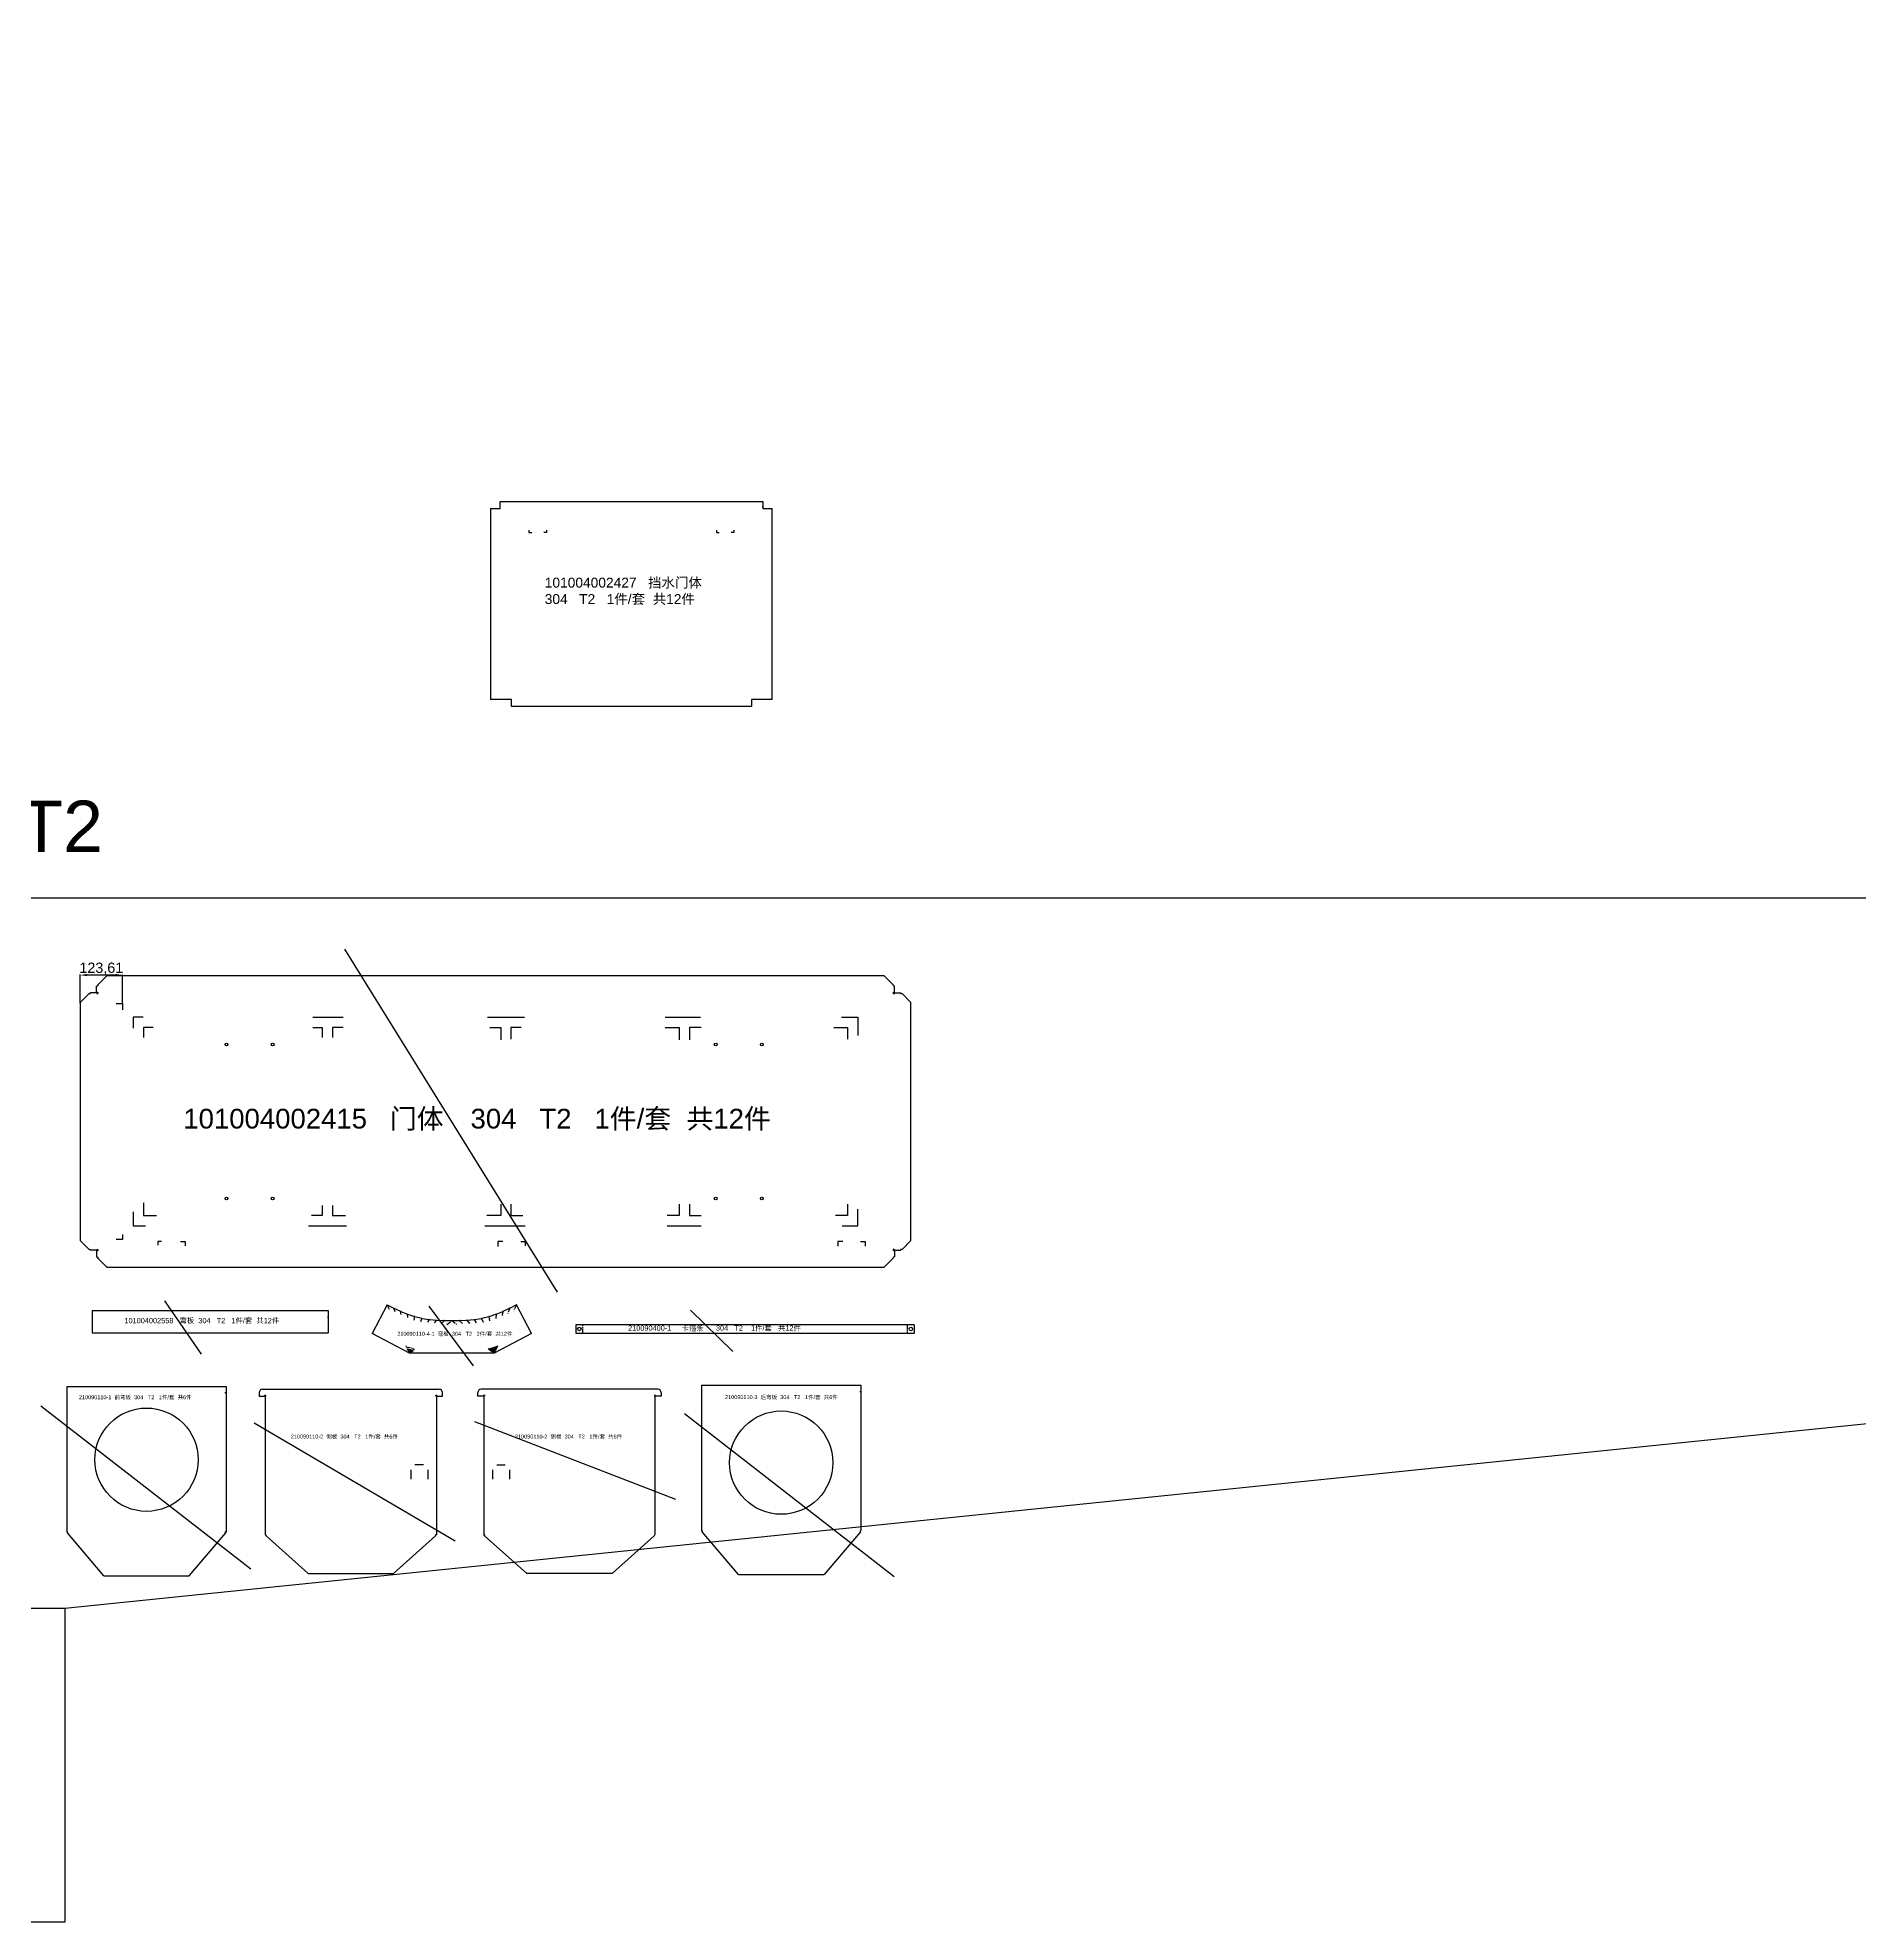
# Model space of a CAD drawing. Extents: x -89772 to 15958, y -15806 to 15762.
# Drawn here: x -71528 to -66203, y 9466 to 14974 of the extents above; entities that cross this region are included whole.
import ezdxf

# ---------------------------------------------------------------- set-up
doc = ezdxf.new("R2010")
doc.units = 0
doc.linetypes.add('CENTERX2', pattern=[20.32, 12.7, -2.54, 2.54, -2.54])
doc.layers.get('0').update_dxf_attribs({"linetype": 'CONTINUOUS'})
doc.layers.get('DEFPOINTS').update_dxf_attribs({"linetype": 'CONTINUOUS'})
doc.styles.get("Standard").update_dxf_attribs({"font": 'arial.ttf'})
doc.dimstyles.new('ISO-25', dxfattribs={"dimtxt": 30, "dimasz": 20, "dimexe": 1.25, "dimexo": 0.625, "dimtad": 1, "dimtxsty": 'STANDARD', "dimcen": 2.5, "dimazin": 3, "dimtfac": 1, "dimtmove": 0, "dimatfit": 3})

# ---------------------------------------------------------------- blocks, each defined once
blk = doc.blocks.new('101004002415___门体')
at = {"color": 7, "linetype": 'CONTINUOUS'}
for p, q in [((-68842.2, 12232.2), (-68868.2, 12206.2)), ((-66569.4, 12232.2), (-68842.2, 12232.2)), ((-66543.4, 12206.2), (-66569.4, 12232.2)), ((-68919.9, 12154.5), (-68893.9, 12180.5)), ((-68893.9, 12180.5), (-68889.6, 12182.5)), ((-68872.6, 12182.5), (-68889.6, 12182.5)), ((-68872.6, 12182.5), (-68868.3, 12180.6)), ((-68872.2, 12184.9), (-68872.2, 12201.9)), ((-68872.2, 12201.9), (-68870.2, 12201.9)), ((-68872.2, 12184.9), (-68870.2, 12184.9)), ((-68870.2, 12201.9), (-68868.2, 12206.2)), ((-68868.3, 12180.6), (-68870.2, 12184.9)), ((-66543.4, 12206.2), (-66541.4, 12201.9)), ((-66541.4, 12184.9), (-66543.3, 12180.6)), ((-66543.3, 12180.6), (-66539, 12182.5)), ((-66539.4, 12201.9), (-66541.4, 12201.9)), ((-66539.4, 12184.9), (-66541.4, 12184.9)), ((-66539.4, 12184.9), (-66539.4, 12201.9)), ((-66539, 12182.5), (-66522, 12182.5)), ((-66522, 12182.5), (-66517.7, 12180.5)), ((-66491.7, 12154.5), (-66517.7, 12180.5)), ((-68919.9, 12154.5), (-68919.9, 11458.7)), ((-66491.7, 11458.7), (-66491.7, 12154.5)), ((-68893.9, 11432.7), (-68919.9, 11458.7)), ((-66517.7, 11432.7), (-66491.7, 11458.7)), ((-68889.6, 11430.7), (-68893.9, 11432.7)), ((-68872.6, 11430.7), (-68889.6, 11430.7)), ((-68868.3, 11432.6), (-68872.6, 11430.7)), ((-68872.2, 11428.3), (-68872.2, 11411.3)), ((-68872.2, 11428.3), (-68870.2, 11428.3)), ((-68872.2, 11411.3), (-68870.2, 11411.3)), ((-68870.2, 11428.3), (-68868.3, 11432.6)), ((-68868.2, 11407), (-68870.2, 11411.3)), ((-68868.2, 11407), (-68842.2, 11381)), ((-66569.4, 11381), (-66543.4, 11407)), ((-66541.4, 11411.3), (-66543.4, 11407)), ((-66539, 11430.7), (-66543.3, 11432.6)), ((-66543.3, 11432.6), (-66541.4, 11428.3)), ((-66539.4, 11428.3), (-66541.4, 11428.3)), ((-66539.4, 11411.3), (-66541.4, 11411.3)), ((-66539.4, 11428.3), (-66539.4, 11411.3)), ((-66539, 11430.7), (-66522, 11430.7)), ((-66517.7, 11432.7), (-66522, 11430.7)), ((-68842.2, 11381), (-66569.4, 11381))]:
    blk.add_line(p, q, dxfattribs=at)
at = {"color": 6, "linetype": 'CENTERX2'}
for p, q in [((-68891.7, 12181.5), (-68891.7, 12178.8)), ((-68870.4, 12181.5), (-68870.4, 12178.8)), ((-68866.1, 12182.7), (-68869.3, 12182.7)), ((-68866.1, 12204), (-68869.2, 12204)), ((-66542.4, 12204), (-66544.4, 12204)), ((-66542.3, 12182.7), (-66544.4, 12182.7)), ((-66541.1, 12178.2), (-66541.1, 12181.5)), ((-66519.8, 12178.2), (-66519.8, 12181.5)), ((-68891.7, 11433.6), (-68891.7, 11431.7)), ((-68870.4, 11433.6), (-68870.4, 11431.6)), ((-68869.3, 11430.4), (-68866.7, 11430.4)), ((-68869.2, 11409.1), (-68866.7, 11409.1)), ((-66544.5, 11430.4), (-66542.3, 11430.4)), ((-66544.5, 11409.1), (-66542.4, 11409.1)), ((-66541.1, 11431.6), (-66541.1, 11434.4)), ((-66519.8, 11431.7), (-66519.8, 11434.4))]:
    blk.add_line(p, q, dxfattribs=at)
at = {"color": 6, "linetype": 'CONTINUOUS'}
for p, q in [((-68814.6, 12151.6), (-68796.3, 12151.6)), ((-68796.3, 12151.6), (-68796.3, 12133.2)), ((-68735.9, 12111.6), (-68764.8, 12111.6)), ((-68764.8, 12111.6), (-68764.8, 12079.7)), ((-68706.3, 12081.6), (-68734.8, 12081.6)), ((-68734.8, 12081.6), (-68734.8, 12051.9)), ((-68240.3, 12111.6), (-68151.3, 12111.6)), ((-68239.8, 12081.6), (-68212.8, 12081.6)), ((-68212.8, 12081.6), (-68212.8, 12051.9)), ((-68151.3, 12081.6), (-68182.8, 12081.6)), ((-68182.8, 12081.6), (-68182.8, 12051.9)), ((-67729.2, 12111.6), (-67621.5, 12111.6)), ((-67722.1, 12081.6), (-67690.8, 12081.6)), ((-67690.8, 12081.6), (-67690.8, 12045)), ((-67631.1, 12081.6), (-67660.8, 12081.6)), ((-67660.8, 12081.6), (-67660.8, 12047.3)), ((-67209.5, 12111.6), (-67106.3, 12111.6)), ((-67209.5, 12081.6), (-67168.8, 12081.6)), ((-67168.8, 12081.6), (-67168.8, 12045)), ((-67104.3, 12081.6), (-67138.8, 12081.6)), ((-67138.8, 12081.6), (-67138.8, 12045)), ((-66716.8, 12081.6), (-66676.8, 12081.6)), ((-66694.4, 12111.6), (-66646.8, 12111.6)), ((-66676.8, 12081.6), (-66676.8, 12047.3)), ((-66646.8, 12111.6), (-66646.8, 12058)), ((-68734.8, 11568.7), (-68734.8, 11531.6)), ((-68764.8, 11542.1), (-68764.8, 11501.6)), ((-68734.8, 11531.6), (-68697, 11531.6)), ((-68212.8, 11531.6), (-68243.7, 11531.6)), ((-68212.8, 11560.8), (-68212.8, 11531.6)), ((-68182.8, 11560.8), (-68182.8, 11531.6)), ((-68182.8, 11531.6), (-68143.9, 11531.6)), ((-67690.8, 11531.5), (-67731.2, 11531.5)), ((-67690.8, 11564.5), (-67690.8, 11531.5)), ((-67660.8, 11564.5), (-67660.8, 11531.6)), ((-67660.8, 11531.6), (-67625.7, 11531.6)), ((-67168.8, 11531.6), (-67204.1, 11531.6)), ((-67168.8, 11564.5), (-67168.8, 11531.6)), ((-67138.8, 11564.5), (-67138.8, 11531.6)), ((-67138.8, 11531.6), (-67104.3, 11531.6)), ((-66676.8, 11531.6), (-66711.9, 11531.6)), ((-66676.8, 11564.5), (-66676.8, 11531.6)), ((-66646.8, 11501.6), (-66646.8, 11550.7)), ((-68796.3, 11461.6), (-68814.6, 11461.6)), ((-68796.3, 11476), (-68796.3, 11461.6)), ((-68764.8, 11501.6), (-68729.4, 11501.6)), ((-68252.1, 11501.6), (-68141.5, 11501.6)), ((-67737.2, 11501.6), (-67619.1, 11501.6)), ((-67204.1, 11501.6), (-67104.3, 11501.6)), ((-66692.2, 11501.6), (-66646.8, 11501.6)), ((-68682.5, 11455.6), (-68693.3, 11455.6)), ((-68693.3, 11455.6), (-68693.3, 11444.7)), ((-68626.3, 11455.6), (-68613.3, 11455.6)), ((-68613.3, 11455.6), (-68613.3, 11443.1)), ((-67684.3, 11455.6), (-67699.3, 11455.6)), ((-67699.3, 11455.6), (-67699.3, 11440.8)), ((-67631.9, 11455.6), (-67619.3, 11455.6)), ((-67619.3, 11455.6), (-67619.3, 11443.1)), ((-66690.8, 11455.6), (-66705.3, 11455.6)), ((-66705.3, 11455.6), (-66705.3, 11441.7)), ((-66639.2, 11455.6), (-66625.3, 11455.6)), ((-66625.3, 11455.6), (-66625.3, 11441.7))]:
    blk.add_line(p, q, dxfattribs=at)
at = {"color": 7, "linetype": 'CONTINUOUS'}
for centre in [(-68492.3, 12031.6), (-68357.3, 12031.6), (-67062.3, 12031.6), (-66927.3, 12031.6), (-68492.3, 11581.6), (-68357.3, 11581.6), (-67062.3, 11581.6), (-66927.3, 11581.6)]:
    blk.add_circle(centre, 4, dxfattribs=at)
at = {"color": 3, "insert": (-68618.4, 11843.6), "char_height": 57.6, "width": 1742.307, "attachment_point": 1}
blk.add_mtext('101004002415   {\\fSimSun|b0|i0|c134|p2;门体  }304   T2   1{\\fSimSun|b0|i0|c134|p2;件}/{\\fSimSun|b0|i0|c134|p2;套}  {\\fSimSun|b0|i0|c134|p2;共}12{\\fSimSun|b0|i0|c134|p2;件}', dxfattribs=at)
blk = doc.blocks.new('101004002558___弯板')
at = {"color": 7, "linetype": 'CONTINUOUS'}
for p, q in [((-68885.3, 11253.9), (-68885.3, 11189)), ((-68885.3, 11253.9), (-68195.3, 11253.9)), ((-68195.3, 11253.9), (-68195.3, 11189)), ((-68885.3, 11189), (-68195.3, 11189))]:
    blk.add_line(p, q, dxfattribs=at)
at = {"color": 6, "linetype": 'CENTERX2'}
for p, q in [((-68885.3, 11234.5), (-68882.9, 11234.5)), ((-68197.1, 11234.5), (-68195.3, 11234.5))]:
    blk.add_line(p, q, dxfattribs=at)
at = {"color": 3, "insert": (-68790.5, 11232.3), "char_height": 15.36, "width": 464.631, "attachment_point": 1}
blk.add_mtext('101004002558   {\\fSimSun|b0|i0|c134|p2;弯板 }304   T2   1{\\fSimSun|b0|i0|c134|p2;件}/{\\fSimSun|b0|i0|c134|p2;套}  {\\fSimSun|b0|i0|c134|p2;共}12{\\fSimSun|b0|i0|c134|p2;件}', dxfattribs=at)
blk = doc.blocks.new('210090110-4-1_弯板')
at = {"color": 7, "linetype": 'CONTINUOUS'}
for p, q in [((-68022.6, 11270.9), (-68066.7, 11187)), ((-68022.2, 11271), (-68022.6, 11270.9)), ((-68022.2, 11271), (-68003.4, 11261.2)), ((-68002.6, 11261), (-68003.4, 11261.2)), ((-68002.6, 11261), (-67983.5, 11251.8)), ((-67982.9, 11251.6), (-67983.5, 11251.8)), ((-67982.9, 11251.6), (-67963.2, 11243.4)), ((-67962.7, 11243.3), (-67963.2, 11243.4)), ((-67962.7, 11243.3), (-67942.3, 11236.5)), ((-67941.9, 11236.4), (-67942.3, 11236.5)), ((-67941.9, 11236.4), (-67921.1, 11231.3)), ((-67746.2, 11231.3), (-67725.4, 11236.4)), ((-67724.9, 11236.5), (-67725.4, 11236.4)), ((-67724.9, 11236.5), (-67704.6, 11243.3)), ((-67704.1, 11243.4), (-67704.6, 11243.3)), ((-67704.1, 11243.4), (-67684.4, 11251.6)), ((-67683.8, 11251.8), (-67684.4, 11251.6)), ((-67683.8, 11251.8), (-67664.7, 11261)), ((-67663.9, 11261.2), (-67664.7, 11261)), ((-67663.9, 11261.2), (-67645.1, 11271)), ((-67644.7, 11270.9), (-67645.1, 11271)), ((-67600.6, 11187), (-67644.7, 11270.9)), ((-67957.3, 11129.5), (-68066.7, 11187)), ((-67920.7, 11231.2), (-67921.1, 11231.3)), ((-67920.7, 11231.2), (-67899.5, 11227.7)), ((-67899, 11227.6), (-67899.5, 11227.7)), ((-67899, 11227.6), (-67877.8, 11225.6)), ((-67877.1, 11225.5), (-67877.8, 11225.6)), ((-67877.1, 11225.5), (-67856, 11224.8)), ((-67855.1, 11224.6), (-67856, 11224.8)), ((-67855.1, 11224.6), (-67833.6, 11224.6)), ((-67833.6, 11224.6), (-67812.2, 11224.6)), ((-67811.3, 11224.8), (-67812.2, 11224.6)), ((-67811.3, 11224.8), (-67790.2, 11225.5)), ((-67789.5, 11225.6), (-67790.2, 11225.5)), ((-67789.5, 11225.6), (-67768.3, 11227.6)), ((-67767.8, 11227.7), (-67768.3, 11227.6)), ((-67767.8, 11227.7), (-67746.6, 11231.2)), ((-67746.2, 11231.3), (-67746.6, 11231.2)), ((-67600.6, 11187), (-67710, 11129.5)), ((-67710, 11129.5), (-67957.3, 11129.5))]:
    blk.add_line(p, q, dxfattribs=at)
at = {"color": 6, "linetype": 'CENTERX2'}
for p, q in [((-68016.1, 11257.2), (-68022.4, 11271)), ((-67999.1, 11249.9), (-68003, 11261.1)), ((-67981.2, 11242.1), (-67983.2, 11251.7)), ((-67962.5, 11234), (-67962.9, 11243.3)), ((-67943.6, 11225.9), (-67942.1, 11236.5)), ((-67725.1, 11236.5), (-67723.2, 11222.8)), ((-67704.3, 11243.3), (-67705, 11230.4)), ((-67684.1, 11251.7), (-67687, 11237.8)), ((-67664.3, 11261.1), (-67669.9, 11245)), ((-67644.9, 11271), (-67653.7, 11251.7)), ((-67924.2, 11222), (-67920.9, 11231.2)), ((-67903.9, 11219.8), (-67899.3, 11227.6)), ((-67884, 11217.7), (-67877.4, 11225.6)), ((-67865.2, 11215.6), (-67855.6, 11224.7)), ((-67847.7, 11213.7), (-67833.6, 11224.6)), ((-67833.7, 11224.6), (-67819.1, 11213.3)), ((-67811.7, 11224.7), (-67801.1, 11214.7)), ((-67789.8, 11225.6), (-67782.2, 11216.3)), ((-67768, 11227.6), (-67762.3, 11217.9)), ((-67746.4, 11231.2), (-67742.3, 11219.6)), ((-67957.7, 11129.7), (-67967.2, 11150.4)), ((-67957.6, 11129.6), (-67964.4, 11149.4)), ((-67957.4, 11129.5), (-67961.4, 11148.4)), ((-67957.3, 11129.5), (-67958.2, 11147.3)), ((-67957.3, 11129.5), (-67951.7, 11145.1)), ((-67957.2, 11129.5), (-67948.6, 11144)), ((-67957.1, 11129.5), (-67945.8, 11143.1)), ((-67956.9, 11129.5), (-67943.3, 11142.2)), ((-67956.7, 11129.5), (-67941.1, 11141.5)), ((-67727.6, 11142.6), (-67710.6, 11129.5)), ((-67725.2, 11143.4), (-67710.4, 11129.5)), ((-67722.4, 11144.2), (-67710.2, 11129.5)), ((-67719.3, 11145.1), (-67710.1, 11129.5)), ((-67716, 11146.1), (-67710, 11129.5)), ((-67709, 11148.1), (-67710, 11129.5)), ((-67705.7, 11149.1), (-67709.9, 11129.5)), ((-67702.7, 11150), (-67709.7, 11129.6)), ((-67699.9, 11150.8), (-67709.5, 11129.7))]:
    blk.add_line(p, q, dxfattribs=at)
at = {"linetype": 'CENTERX2'}
for p, q in [((-67957.3, 11129.5), (-67954.9, 11146.2)), ((-67712.5, 11147.1), (-67710, 11129.5))]:
    blk.add_line(p, q, dxfattribs=at)
at = {"color": 3, "insert": (-67993, 11191.8), "char_height": 11.52, "width": 344.054, "attachment_point": 1}
blk.add_mtext('210090110-4-1{\\fSimSun|b0|i0|c134|p2; 弯板 }304   T2   2{\\fSimSun|b0|i0|c134|p2;件}/{\\fSimSun|b0|i0|c134|p2;套}  {\\fSimSun|b0|i0|c134|p2;共}12{\\fSimSun|b0|i0|c134|p2;件}', dxfattribs=at)
blk = doc.blocks.new('210090400-1_____卡箍条')
at = {"color": 7, "linetype": 'CONTINUOUS'}
for p, q in [((-67470.7, 11212.7), (-67470.7, 11187.7)), ((-66481.9, 11212.7), (-67470.7, 11212.7)), ((-67470.7, 11187.7), (-66481.9, 11187.7)), ((-66481.9, 11212.7), (-66481.9, 11187.7))]:
    blk.add_line(p, q, dxfattribs=at)
at = {"color": 6, "linetype": 'CENTERX2'}
for p, q in [((-67450.4, 11187.7), (-67450.4, 11212.7)), ((-66502.2, 11212.7), (-66502.2, 11187.7))]:
    blk.add_line(p, q, dxfattribs=at)
at = {"color": 7, "linetype": 'CONTINUOUS'}
for centre in [(-67460.7, 11200.2), (-66491.9, 11200.2)]:
    blk.add_circle(centre, 5.25, dxfattribs=at)
at = {"color": 3, "insert": (-67318.4, 11210.5), "char_height": 15.36, "width": 523.867, "attachment_point": 1}
blk.add_mtext('210090400-1     {\\fSimSun|b0|i0|c134|p2;卡箍条   }304   T2    1{\\fSimSun|b0|i0|c134|p2;件}/{\\fSimSun|b0|i0|c134|p2;套}   {\\fSimSun|b0|i0|c134|p2;共}12{\\fSimSun|b0|i0|c134|p2;件}', dxfattribs=at)
blk = doc.blocks.new('210090110-1_前弯板')
at = {"color": 7, "linetype": 'CONTINUOUS'}
for p, q in [((-68958.9, 11032.4), (-68492.9, 11032.4)), ((-68958.9, 11032.4), (-68958.9, 10607.7)), ((-68492.9, 11032.4), (-68492.9, 10607.7)), ((-68958.9, 10607.7), (-68957.3, 10604.1)), ((-68850.9, 10479), (-68957.3, 10604.1)), ((-68600.9, 10479), (-68494.6, 10604.1)), ((-68494.6, 10604.1), (-68492.9, 10607.7)), ((-68850.9, 10479), (-68600.9, 10479))]:
    blk.add_line(p, q, dxfattribs=at)
at = {"color": 6, "linetype": 'CENTERX2'}
for p, q in [((-68958.9, 11014.3), (-68957.4, 11014.3)), ((-68496.6, 11014.3), (-68492.9, 11014.3)), ((-68956.3, 10605.9), (-68958.1, 10605.9)), ((-68493.7, 10605.9), (-68496.6, 10605.9))]:
    blk.add_line(p, q, dxfattribs=at)
at = {"color": 7, "linetype": 'CONTINUOUS'}
blk.add_circle((-68725.9, 10818.1), 151, dxfattribs=at)
at = {"color": 3, "insert": (-68923.5, 11006.4), "char_height": 11.52, "width": 378.543, "attachment_point": 1}
blk.add_mtext('210090110-1{\\fSimSun|b0|i0|c134|p2; 前弯板 }304   T2   1{\\fSimSun|b0|i0|c134|p2;件}/{\\fSimSun|b0|i0|c134|p2;套}  {\\fSimSun|b0|i0|c134|p2;共}6{\\fSimSun|b0|i0|c134|p2;件}', dxfattribs=at)
blk = doc.blocks.new('210090110-2_侧板')
at = {"color": 7, "linetype": 'CONTINUOUS'}
for p, q in [((-68386.7, 11024), (-67870.7, 11024)), ((-68396.7, 11014), (-68396.7, 11004)), ((-68396.7, 11004), (-68378.8, 11004)), ((-68378.8, 11008), (-68378.7, 11008)), ((-68378.8, 11004), (-68378.8, 11008)), ((-68378.7, 11008), (-68378.7, 10599.2)), ((-67878.7, 11008), (-67878.6, 11008)), ((-67878.7, 11008), (-67878.7, 10599.2)), ((-67878.6, 11008), (-67878.6, 11004)), ((-67878.6, 11004), (-67860.7, 11004)), ((-67860.7, 11004), (-67860.7, 11014)), ((-68378.7, 10599.2), (-68376.6, 10595.6)), ((-68253.7, 10485.1), (-68376.6, 10595.6)), ((-67880.9, 10595.6), (-68003.7, 10485.1)), ((-67880.9, 10595.6), (-67878.7, 10599.2)), ((-68253.7, 10485.1), (-68003.7, 10485.1))]:
    blk.add_line(p, q, dxfattribs=at)
at = {"color": 6, "linetype": 'CENTERX2'}
for p, q in [((-68378.7, 11005.8), (-68375.9, 11005.8)), ((-67882.6, 11005.8), (-67878.7, 11005.8)), ((-68375.9, 10597.4), (-68377.7, 10597.4)), ((-67879.8, 10597.4), (-67882.6, 10597.4))]:
    blk.add_line(p, q, dxfattribs=at)
at = {"color": 6, "linetype": 'CONTINUOUS'}
for p, q in [((-67916.4, 10802.7), (-67941.3, 10802.7)), ((-67953.7, 10788.3), (-67953.7, 10760.8)), ((-67903.7, 10788.3), (-67903.7, 10760.8))]:
    blk.add_line(p, q, dxfattribs=at)
at = {"color": 7, "linetype": 'CONTINUOUS'}
for centre, start, end in [((-68386.7, 11014), 90, 180), ((-67870.7, 11014), 0, 90)]:
    blk.add_arc(centre, 10, start, end, dxfattribs=at)
at = {"color": 3, "insert": (-68304.3, 10891.6), "char_height": 11.52, "width": 324.063, "attachment_point": 1}
blk.add_mtext('210090110-2{\\fSimSun|b0|i0|c134|p2; 侧板 }304   T2   1{\\fSimSun|b0|i0|c134|p2;件}/{\\fSimSun|b0|i0|c134|p2;套}  {\\fSimSun|b0|i0|c134|p2;共}6{\\fSimSun|b0|i0|c134|p2;件}', dxfattribs=at)
blk = doc.blocks.new('210090110-2_侧板__')
at = {"color": 7, "linetype": 'CONTINUOUS'}
for p, q in [((-67231.8, 11024), (-67747.8, 11024)), ((-67757.8, 11004), (-67757.8, 11014)), ((-67739.9, 11004), (-67757.8, 11004)), ((-67739.9, 11008), (-67739.9, 11004)), ((-67739.8, 11008), (-67739.9, 11008)), ((-67739.8, 11008), (-67739.8, 10599.2)), ((-67239.8, 11008), (-67239.8, 10599.2)), ((-67239.7, 11008), (-67239.8, 11008)), ((-67239.7, 11004), (-67239.7, 11008)), ((-67221.8, 11004), (-67239.7, 11004)), ((-67221.8, 11014), (-67221.8, 11004)), ((-67737.7, 10595.6), (-67739.8, 10599.2)), ((-67737.7, 10595.6), (-67614.8, 10485.1)), ((-67364.8, 10485.1), (-67242, 10595.6)), ((-67239.8, 10599.2), (-67242, 10595.6)), ((-67364.8, 10485.1), (-67614.8, 10485.1))]:
    blk.add_line(p, q, dxfattribs=at)
at = {"color": 6, "linetype": 'CENTERX2'}
for p, q in [((-67736, 11005.8), (-67739.8, 11005.8)), ((-67239.8, 11005.8), (-67242.6, 11005.8)), ((-67738.7, 10597.4), (-67736, 10597.4)), ((-67242.6, 10597.4), (-67240.9, 10597.4))]:
    blk.add_line(p, q, dxfattribs=at)
at = {"color": 6, "linetype": 'CONTINUOUS'}
for p, q in [((-67702.1, 10802.7), (-67677.3, 10802.7)), ((-67714.8, 10788.3), (-67714.8, 10760.8)), ((-67664.8, 10788.3), (-67664.8, 10760.8))]:
    blk.add_line(p, q, dxfattribs=at)
at = {"color": 7, "linetype": 'CONTINUOUS'}
for centre, start, end in [((-67747.8, 11014), 90, 180), ((-67231.8, 11014), 0, 90)]:
    blk.add_arc(centre, 10, start, end, dxfattribs=at)
at = {"color": 3, "insert": (-67649, 10891.6), "char_height": 11.52, "width": 324.063, "attachment_point": 1}
blk.add_mtext('210090110-2{\\fSimSun|b0|i0|c134|p2; 侧板 }304   T2   1{\\fSimSun|b0|i0|c134|p2;件}/{\\fSimSun|b0|i0|c134|p2;套}  {\\fSimSun|b0|i0|c134|p2;共}6{\\fSimSun|b0|i0|c134|p2;件}', dxfattribs=at)
blk = doc.blocks.new('210090110-3_后弯板')
at = {"color": 7, "linetype": 'CONTINUOUS'}
for p, q in [((-67103.7, 11035.8), (-66637.7, 11035.8)), ((-67103.7, 11035.8), (-67103.7, 10611)), ((-66637.7, 11035.8), (-66637.7, 10611)), ((-67103.7, 10611), (-67102, 10607.4)), ((-66995.7, 10482.4), (-67102, 10607.4)), ((-66639.3, 10607.4), (-66745.7, 10482.4)), ((-66639.3, 10607.4), (-66637.7, 10611)), ((-66995.7, 10482.4), (-66745.7, 10482.4))]:
    blk.add_line(p, q, dxfattribs=at)
at = {"color": 6, "linetype": 'CENTERX2'}
for p, q in [((-67103.7, 11017.6), (-67101.4, 11017.6)), ((-66641.4, 11017.6), (-66637.7, 11017.6)), ((-67100.1, 10609.2), (-67102.8, 10609.2)), ((-66638.5, 10609.2), (-66641.4, 10609.2))]:
    blk.add_line(p, q, dxfattribs=at)
at = {"color": 7, "linetype": 'CONTINUOUS'}
blk.add_circle((-66870.7, 10809.5), 151, dxfattribs=at)
at = {"color": 3, "insert": (-67035, 11006.7), "char_height": 11.52, "width": 336.785, "attachment_point": 1}
blk.add_mtext('210090110-3{\\fSimSun|b0|i0|c134|p2; 后弯板 }304   T2   1{\\fSimSun|b0|i0|c134|p2;件}/{\\fSimSun|b0|i0|c134|p2;套}  {\\fSimSun|b0|i0|c134|p2;共}6{\\fSimSun|b0|i0|c134|p2;件}', dxfattribs=at)
blk = doc.blocks.new('*D207')
at = {"color": 0}
for p, q in [((-71403.3, 12152.2), (-71403.3, 12235.7)), ((-71299.7, 12234.4), (-71383.3, 12234.4)), ((-71279.7, 12152.2), (-71279.7, 12235.7))]:
    blk.add_line(p, q, dxfattribs=at)
for points in [[(-71383.3, 12237.8), (-71383.3, 12231.1), (-71403.3, 12234.4)], [(-71299.7, 12237.8), (-71299.7, 12231.1), (-71279.7, 12234.4)]]:
    blk.add_solid(points, dxfattribs=at)
at = {"layer": 'DEFPOINTS', "color": 0}
for p in [(-71403.3, 12234.4), (-71403.3, 12151.6), (-71279.7, 12151.6)]:
    blk.add_point(p, dxfattribs=at)
at = {"color": 0, "insert": (-71341.5, 12253.1), "char_height": 30, "attachment_point": 5}
blk.add_mtext('123,61', dxfattribs=at)

msp = doc.modelspace()

# ---------------------------------------------------------------- linework, layer by layer
at = {"color": 2}
msp.add_line((-71447.723, 10384.162), (-26652.134, 14973.949), dxfattribs=at)
at = {"color": 7, "linetype": 'CONTINUOUS'}
for p, q in [((-70176.004, 13618.782), (-69408.004, 13618.782)), ((-70176.004, 13598.478), (-70176.004, 13618.782)), ((-69408.004, 13618.782), (-69408.004, 13598.478)), ((-70203.558, 13598.478), (-70203.558, 13039.478)), ((-70203.558, 13598.478), (-70176.004, 13598.478)), ((-69408.004, 13598.478), (-69380.45, 13598.478)), ((-69380.45, 13039.478), (-69380.45, 13598.478)), ((-70143.004, 13039.478), (-70203.558, 13039.478)), ((-70143.004, 13019.174), (-70143.004, 13039.478)), ((-69441.004, 13019.174), (-70143.004, 13019.174)), ((-69380.45, 13039.478), (-69441.004, 13039.478)), ((-69441.004, 13039.478), (-69441.004, 13019.174))]:
    msp.add_line(p, q, dxfattribs=at)
at = {"color": 6, "linetype": 'CENTERX2'}
for p, q in [((-70180.406, 13598.478), (-70180.406, 13597.919)), ((-70175.439, 13601.63), (-70176.004, 13601.63)), ((-69408.004, 13601.63), (-69409.67, 13601.63)), ((-69403.602, 13596.491), (-69403.602, 13598.478)), ((-70180.406, 13040.634), (-70180.406, 13039.478)), ((-70143.004, 13036.326), (-70141.636, 13036.326)), ((-69441.704, 13036.326), (-69441.004, 13036.326)), ((-69403.602, 13039.478), (-69403.602, 13041.008))]:
    msp.add_line(p, q, dxfattribs=at)
at = {"color": 6, "linetype": 'CONTINUOUS'}
for p, q in [((-70091.504, 13534.478), (-70091.504, 13527.478)), ((-70091.504, 13527.478), (-70083.548, 13527.478)), ((-70040.504, 13527.478), (-70048.067, 13527.478)), ((-70040.504, 13534.478), (-70040.504, 13527.478)), ((-69543.504, 13534.478), (-69543.504, 13527.478)), ((-69543.504, 13527.478), (-69535.798, 13527.478)), ((-69492.504, 13527.478), (-69500.56, 13527.478)), ((-69492.504, 13534.478), (-69492.504, 13527.478))]:
    msp.add_line(p, q, dxfattribs=at)
at = {"color": 1}
for p, q in [((-89772.475, 12460.351), (15958.459, 12460.351)), ((-70630.283, 12310.204), (-70008.697, 11307.949)), ((-71156.736, 11282.165), (-71049.262, 11126.719)), ((-70384.49, 11266.658), (-70255.094, 11092.325)), ((-69619.407, 11255.03), (-69495.962, 11134.066)), ((-71517.847, 10975.688), (-70904.651, 10499.09)), ((-70895.122, 10926.063), (-70307.501, 10580.742)), ((-70250.742, 10929.399), (-69663.122, 10702.522)), ((-69636.976, 10952.952), (-69023.78, 10476.354))]:
    msp.add_line(p, q, dxfattribs=at)
at = {"color": 2}
msp.add_lwpolyline([(-72645.652, 10384.162), (-71447.723, 10384.162), (-71447.723, 9466.11), (-72645.652, 9466.11)], close=True, dxfattribs=at)

# ---------------------------------------------------------------- block references
at = {"color": 1}
for name in ['101004002415___门体', '101004002558___弯板', '210090110-4-1_弯板', '210090400-1_____卡箍条', '210090110-1_前弯板', '210090110-2_侧板', '210090110-2_侧板__', '210090110-3_后弯板']:
    msp.add_blockref(name, (-2483.441, 0), dxfattribs=at)

# ---------------------------------------------------------------- texts
at = {"color": 3, "insert": (-70045.408, 13395.766), "char_height": 28.8, "width": 481.7408, "attachment_point": 1}
msp.add_mtext('101004002427   {\\fSimSun|b0|i0|c134|p2;挡水门体 }304   T2   1{\\fSimSun|b0|i0|c134|p2;件}/{\\fSimSun|b0|i0|c134|p2;套}  {\\fSimSun|b0|i0|c134|p2;共}12{\\fSimSun|b0|i0|c134|p2;件}', dxfattribs=at)
at = {"color": 1, "insert": (-72105.423, 12744.232), "char_height": 150, "width": 960.74463, "attachment_point": 1}
msp.add_mtext('304   T2', dxfattribs=at)

# ---------------------------------------------------------------- dimensions: what is measured, and where the dimension line sits
at = {"color": 1}
dim = msp.add_linear_dim(base=(-71403.339, 12234.446), p1=(-71279.731, 12151.585), p2=(-71403.339, 12151.585), dimstyle='ISO-25', dxfattribs=at)
dim.commit()
dim.dimension.update_dxf_attribs({"geometry": '*D207', "text_midpoint": (-71341.535, 12253.1)})

doc.saveas('drawing.dxf')
